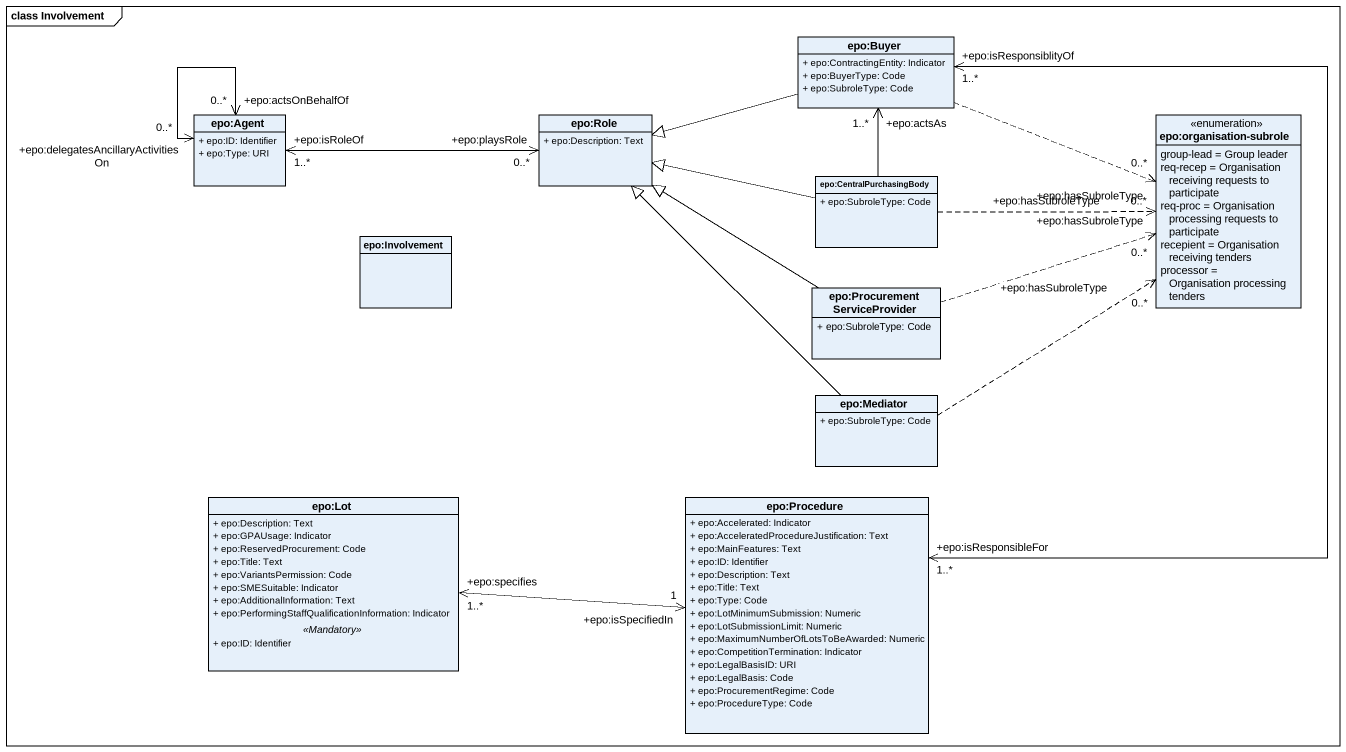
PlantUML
@startuml
mainframe class Involvement
hide circle
hide empty members
skinparam classAttributeIconSize 0
class "epo:Buyer" as epo_Buyer {
  + epo:ContractingEntity: Indicator
  + epo:BuyerType: Code
  + epo:SubroleType: Code
}
class "epo:Agent" as epo_Agent {
  + epo:ID: Identifier
  + epo:Type: URI
}
class "epo:Role" as epo_Role {
  + epo:Description: Text
}
enum "epo:organisation-subrole" as epo_organisation_subrole {
  group-lead = Group leader
  req-recep = Organisation receiving requests to participate
  req-proc = Organisation processing requests to participate
  recepient = Organisation receiving tenders
  processor = Organisation processing tenders
}
class "epo:CentralPurchasingBody" as epo_CentralPurchasingBody {
  + epo:SubroleType: Code
}
class "epo:Involvement" as epo_Involvement
class "epo:ProcurementServiceProvider" as epo_ProcurementServiceProvid {
  + epo:SubroleType: Code
}
class "epo:Mediator" as epo_Mediator {
  + epo:SubroleType: Code
}
class "epo:Lot" as epo_Lot {
  + epo:Description: Text
  + epo:GPAUsage: Indicator
  + epo:ReservedProcurement: Code
  + epo:Title: Text
  + epo:VariantsPermission: Code
  + epo:SMESuitable: Indicator
  + epo:AdditionalInformation: Text
  + epo:PerformingStaffQualificationInformation: Indicator
  .. <<Mandatory>> ..
  + epo:ID: Identifier
}
class "epo:Procedure" as epo_Procedure {
  + epo:Accelerated: Indicator
  + epo:AcceleratedProcedureJustification: Text
  + epo:MainFeatures: Text
  + epo:ID: Identifier
  + epo:Description: Text
  + epo:Title: Text
  + epo:Type: Code
  + epo:LotMinimumSubmission: Numeric
  + epo:LotSubmissionLimit: Numeric
  + epo:MaximumNumberOfLotsToBeAwarded: Numeric
  + epo:CompetitionTermination: Indicator
  + epo:LegalBasisID: URI
  + epo:LegalBasis: Code
  + epo:ProcurementRegime: Code
  + epo:ProcedureType: Code
}
epo_Buyer -left-|> epo_Role
epo_Buyer .right.> "+epo:hasSubroleType\n0..*" epo_organisation_subrole
epo_Agent "+epo:actsOnBehalfOf\n0..*" <--> "+epo:delegatesAncillaryActivitiesOn\n0..*" epo_Agent
epo_Agent "+epo:isRoleOf\n1..*" <-right-> "+epo:playsRole\n0..*" epo_Role
epo_CentralPurchasingBody -up-> "+epo:actsAs\n1..*" epo_Buyer
epo_CentralPurchasingBody -left-|> epo_Role
epo_CentralPurchasingBody .right.> "+epo:hasSubroleType\n0..*" epo_organisation_subrole
epo_ProcurementServiceProvid -up-|> epo_Role
epo_ProcurementServiceProvid .right.> "+epo:hasSubroleType\n0..*" epo_organisation_subrole
epo_Mediator -up-|> epo_Role
epo_Mediator .up.> "+epo:hasSubroleType\n0..*" epo_organisation_subrole
epo_Procedure "+epo:isResponsibleFor\n1..*" <-up-> "+epo:isResponsiblityOf\n1..*" epo_Buyer
epo_Procedure "+epo:isSpecifiedIn\n1" <-left-> "+epo:specifies\n1..*" epo_Lot
@enduml
